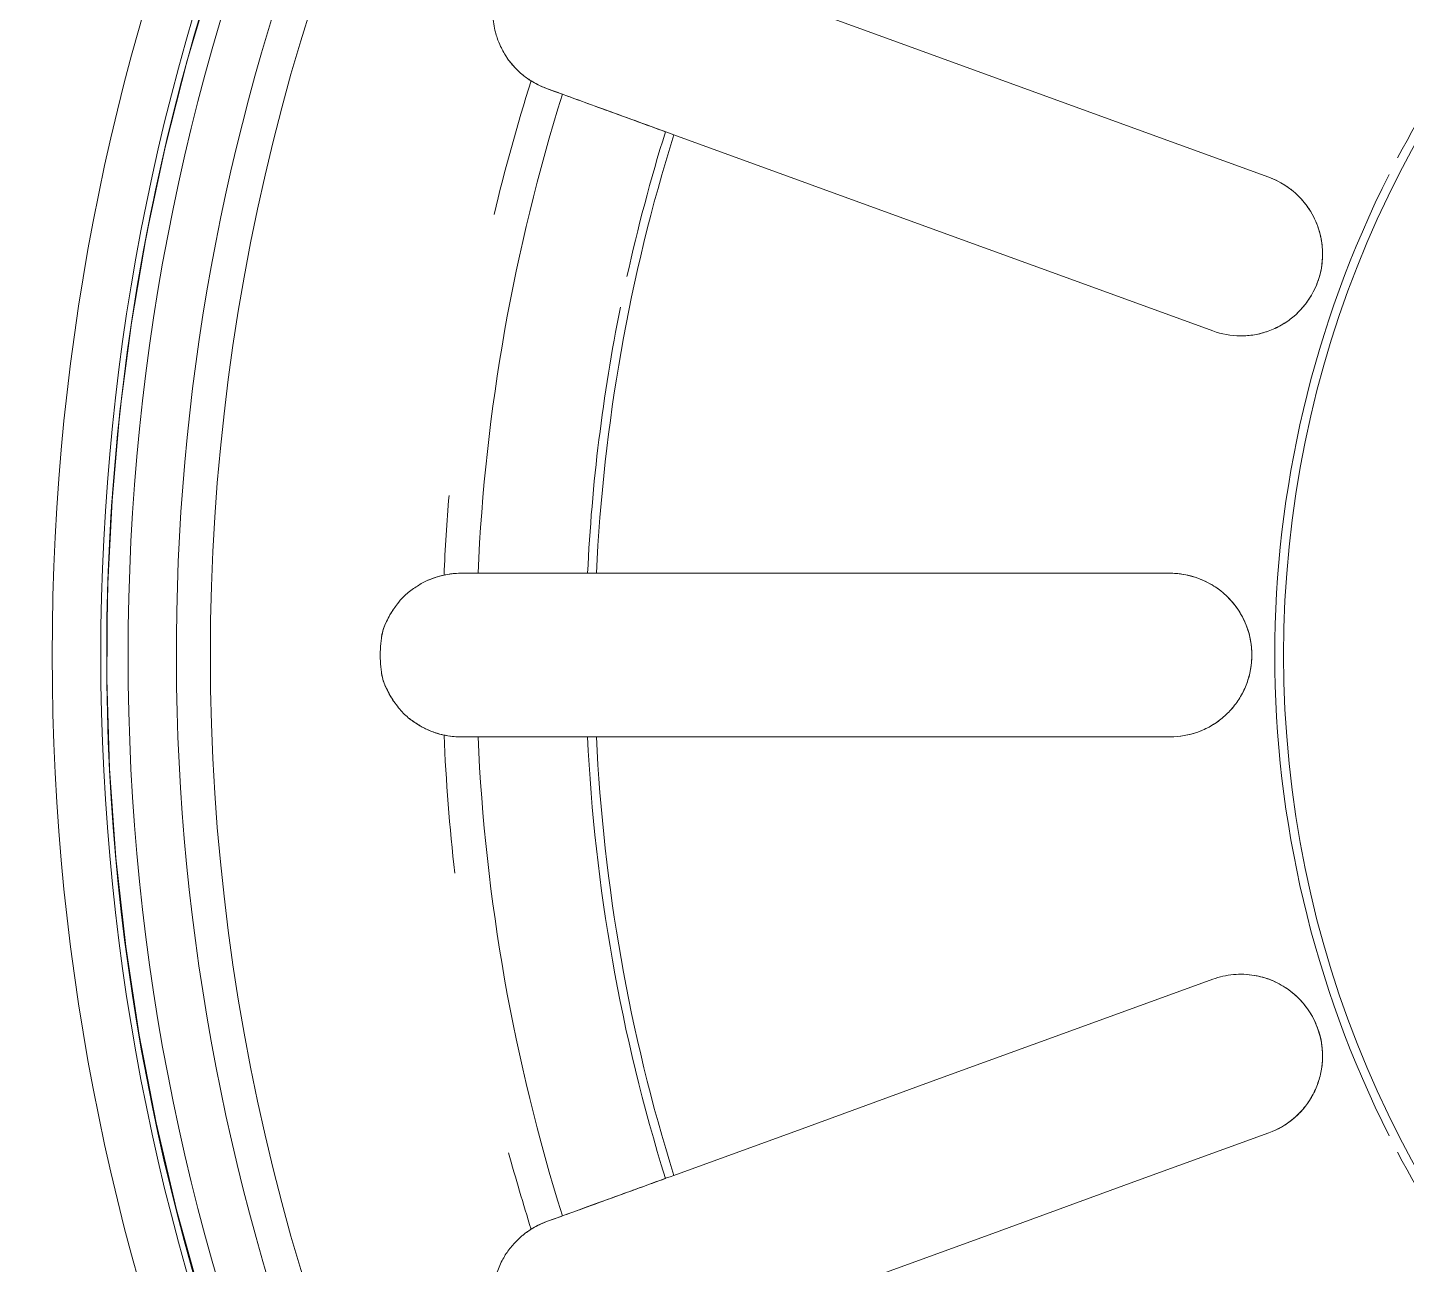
# Model space of a CAD drawing. Header units: millimetres. Extents: x -11245 to 24889, y -43080 to -3800.
# Drawn here: x -7579.07 to -7553.79, y -14978.9 to -14956.22 of the extents above; entities that cross this region are included whole.
import ezdxf

# ---------------------------------------------------------------- set-up
doc = ezdxf.new("R2010")
doc.units = ezdxf.units.MM
for name, color, linetype, lineweight in [('A-FLOR-PATT', 8, 'Continuous', 18), ('A-GENM', 13, 'Continuous', 9), ('G-IMPT', 8, 'Continuous', 9)]:
    doc.layers.add(name, color=color, linetype=linetype, lineweight=lineweight)

# ---------------------------------------------------------------- blocks, each defined once
blk = doc.blocks.new('CRT_MGN_COZ_Fogão a lenha completo - CRT_MGN_COZ_Fogão a lenha completo-5005769-PONTOS HIDRÁULICOS TÉRREO')
at = {"layer": 'G-IMPT'}
for p, q in [((2920.425, -36.5), (2920.425, -33.87)), ((2923.425, -33.87), (2923.425, -36.5))]:
    blk.add_line(p, q, dxfattribs=at)
at = {"layer": 'G-IMPT', "flags": 128}
for points in [[(2910.17, -18.721), (2911.75, -18.283), (2913.346, -17.908), (2914.956, -17.597), (2916.578, -17.35), (2918.207, -17.169), (2919.843, -17.053), (2921.482, -17.002), (2923.122, -17.017), (2924.76, -17.098), (2926.393, -17.244), (2928.02, -17.456), (2929.636, -17.732), (2931.24, -18.072), (2932.83, -18.477), (2934.401, -18.944)], [(2920.425, -23.5), (2920.425, -23.655), (2920.425, -23.809)], [(2923.425, -23.809), (2923.425, -23.655), (2923.425, -23.5)], [(2911.535, -25.068), (2911.588, -25.213), (2911.641, -25.358)], [(2932.209, -25.358), (2932.262, -25.213), (2932.315, -25.068)], [(2920.425, -36.5), (2920.425, -33.87), (2920.425, -31.24), (2920.425, -28.61), (2920.425, -25.981)], [(2923.425, -25.981), (2923.425, -28.61), (2923.425, -31.24), (2923.425, -33.87), (2923.425, -36.5)], [(2912.383, -27.399), (2913.283, -29.87), (2914.182, -32.341), (2915.082, -34.812), (2915.981, -37.284)], [(2927.869, -37.284), (2928.768, -34.812), (2929.668, -32.341), (2930.567, -29.87), (2931.467, -27.399)], [(2913.162, -38.31), (2912.263, -35.838), (2911.363, -33.367), (2910.464, -30.896), (2909.564, -28.425)], [(2934.286, -28.425), (2933.386, -30.896), (2932.487, -33.367), (2931.587, -35.838), (2930.688, -38.31)]]:
    blk.add_lwpolyline(points, dxfattribs=at)
at = {"layer": 'G-IMPT'}
for radius, start, end in [(58.454, 90, 270), (58.454, 270, 90), (57.5, 90, 270), (57.5, 360, 180), (57.5, 270, 90), (56.5, 360, 180), (42, 0, 180), (41.108, 0, 180), (41, 90, 180), (41, 90, 270), (41, 270, 90), (41, 0, 90), (40.608, 0, 180), (40.608, 0, 180), (39.72, 13.7788, 180), (39.099, 360, 180), (34.845, 92.4126, 96.5938), (34.845, 85.1811, 87.5874), (34.223, 92.5121, 107.4879), (34.223, 72.5121, 87.4879), (34.845, 72.4126, 76.5938), (34.845, 105.1811, 107.5874), (32.216, 92.6687, 107.3313), (32.054, 92.6822, 107.3178), (32.216, 78.5829, 87.3313), (32.054, 72.6822, 87.3178), (32.216, 72.6687, 77.5562), (19.579, 63.2443, 116.7557), (19.418, 0, 180), (19.579, 117.749, 134.9168), (19.579, 45.0832, 62.251)]:
    blk.add_arc((2921.925, -58), radius, start, end, dxfattribs=at)
for points, knots in [([(2923.425, -23.5), (2923.426, -23.369), (2923.399, -23.174), (2923.323, -22.946), (2923.263, -22.816), (2923.208, -22.721), (2923.145, -22.626), (2923.075, -22.53), (2922.986, -22.43), (2922.884, -22.345), (2922.764, -22.258), (2922.643, -22.178), (2922.494, -22.103), (2922.333, -22.051), (2922.141, -22.024), (2921.924, -22.014), (2921.706, -22.024), (2921.515, -22.052), (2921.354, -22.104), (2921.206, -22.179), (2921.074, -22.266), (2920.957, -22.352), (2920.857, -22.438), (2920.775, -22.531), (2920.705, -22.626), (2920.642, -22.721), (2920.587, -22.816), (2920.527, -22.946), (2920.451, -23.174), (2920.424, -23.369), (2920.425, -23.5)], [-1, -1, -1, -1, -0.888889, -0.833333, -0.805556, -0.777778, -0.75, -0.722222, -0.694444, -0.659722, -0.638889, -0.611111, -0.583333, -0.555556, -0.527778, -0.5, -0.472222, -0.444444, -0.416667, -0.388889, -0.361111, -0.333333, -0.305556, -0.277778, -0.25, -0.222222, -0.194444, -0.166667, -0.111111, 0, 0, 0, 0]), ([(2920.458, -23.186), (2920.469, -23.132), (2920.497, -23.025), (2920.552, -22.892), (2920.605, -22.786), (2920.65, -22.707), (2920.701, -22.629), (2920.741, -22.578), (2920.762, -22.552)], [-1, -1, -1, -1, -0.9444444, -0.8888889, -0.8611111, -0.8333333, -0.8055556, -0.7777778, -0.7777778, -0.7777778, -0.7777778]), ([(2920.425, -23.809), (2920.425, -23.986), (2920.425, -24.566), (2920.425, -25.423), (2920.425, -25.981)], [0, 0, 0, 0, 0.4, 1, 1, 1, 1]), ([(2923.425, -25.981), (2923.425, -25.609), (2923.425, -24.73), (2923.425, -24.074), (2923.425, -23.809)], [0, 0, 0, 0, 0.4, 1, 1, 1, 1]), ([(2908.716, -26.094), (2908.694, -26.034), (2908.657, -25.909), (2908.631, -25.742), (2908.624, -25.606), (2908.626, -25.503), (2908.635, -25.397), (2908.653, -25.287), (2908.679, -25.176), (2908.715, -25.066), (2908.765, -24.943), (2908.829, -24.822), (2908.909, -24.7), (2908.996, -24.589), (2909.111, -24.471), (2909.245, -24.361), (2909.412, -24.256), (2909.609, -24.166), (2909.818, -24.108), (2910.013, -24.081), (2910.187, -24.079), (2910.352, -24.095), (2910.503, -24.126), (2910.642, -24.17), (2910.766, -24.222), (2910.875, -24.279), (2910.973, -24.341), (2911.065, -24.409), (2911.149, -24.482), (2911.224, -24.557), (2911.291, -24.635), (2911.374, -24.744), (2911.461, -24.889), (2911.513, -25.008), (2911.535, -25.068)], [-1, -1, -1, -1, -0.944444, -0.888889, -0.861111, -0.833333, -0.805556, -0.777778, -0.75, -0.722222, -0.694444, -0.659722, -0.638889, -0.611111, -0.583333, -0.555556, -0.527778, -0.5, -0.472222, -0.444444, -0.416667, -0.388889, -0.361111, -0.333333, -0.305556, -0.277778, -0.25, -0.222222, -0.194444, -0.166667, -0.138889, -0.111111, -0.055556, 0, 0, 0, 0]), ([(2932.315, -25.068), (2932.337, -25.008), (2932.389, -24.889), (2932.476, -24.744), (2932.559, -24.635), (2932.626, -24.557), (2932.701, -24.482), (2932.785, -24.409), (2932.877, -24.341), (2932.975, -24.28), (2933.093, -24.218), (2933.219, -24.166), (2933.359, -24.124), (2933.497, -24.095), (2933.661, -24.079), (2933.834, -24.081), (2934.03, -24.107), (2934.238, -24.166), (2934.436, -24.254), (2934.603, -24.36), (2934.737, -24.47), (2934.853, -24.588), (2934.949, -24.709), (2935.027, -24.832), (2935.089, -24.952), (2935.135, -25.066), (2935.171, -25.176), (2935.197, -25.287), (2935.215, -25.397), (2935.224, -25.503), (2935.226, -25.606), (2935.219, -25.743), (2935.193, -25.909), (2935.156, -26.034), (2935.134, -26.094)], [-1, -1, -1, -1, -0.944444, -0.888889, -0.861111, -0.833333, -0.805556, -0.777778, -0.75, -0.722222, -0.694444, -0.659722, -0.638889, -0.611111, -0.583333, -0.555556, -0.527778, -0.5, -0.472222, -0.444444, -0.416667, -0.388889, -0.361111, -0.333333, -0.305556, -0.277778, -0.25, -0.222222, -0.194444, -0.166667, -0.138889, -0.111111, -0.055556, 0, 0, 0, 0]), ([(2932.454, -24.784), (2932.482, -24.737), (2932.546, -24.646), (2932.642, -24.54), (2932.728, -24.459), (2932.797, -24.399), (2932.872, -24.343), (2932.927, -24.309), (2932.956, -24.293)], [-1, -1, -1, -1, -0.9444444, -0.8888889, -0.8611111, -0.8333333, -0.8055556, -0.7777778, -0.7777778, -0.7777778, -0.7777778]), ([(2911.641, -25.358), (2911.731, -25.607), (2911.956, -26.223), (2912.256, -27.049), (2912.383, -27.399)], [-1, -1, -1, -1, -0.4, 0, 0, 0, 0]), ([(2931.467, -27.399), (2931.657, -26.875), (2931.95, -26.069), (2932.149, -25.524), (2932.209, -25.358)], [-1, -1, -1, -1, -0.4, 0, 0, 0, 0]), ([(2923.425, -36.5), (2923.425, -36.724), (2923.355, -37.032), (2923.157, -37.368), (2923.019, -37.53), (2922.898, -37.644), (2922.766, -37.745), (2922.629, -37.828), (2922.477, -37.897), (2922.316, -37.951), (2922.158, -37.985), (2921.993, -38.001), (2921.823, -37.999), (2921.628, -37.976), (2921.403, -37.913), (2921.162, -37.801), (2920.949, -37.647), (2920.701, -37.399), (2920.485, -37.013), (2920.425, -36.679), (2920.425, -36.5)], [-1, -1, -1, -1, -0.861111, -0.791667, -0.756944, -0.722222, -0.6875, -0.652778, -0.618056, -0.583333, -0.548611, -0.513889, -0.479167, -0.444444, -0.388889, -0.333333, -0.277778, -0.222222, -0.111111, 0, 0, 0, 0]), ([(2923.425, -36.5), (2923.425, -36.629), (2923.4, -36.823), (2923.317, -37.069), (2923.232, -37.244), (2923.125, -37.407), (2922.954, -37.605), (2922.658, -37.836), (2922.195, -38.008), (2921.655, -38.008), (2921.234, -37.852), (2920.948, -37.648), (2920.764, -37.461), (2920.615, -37.246), (2920.47, -36.931), (2920.425, -36.672), (2920.425, -36.5)], [-1, -1, -1, -1, -0.916667, -0.875, -0.833333, -0.791667, -0.75, -0.666667, -0.555556, -0.444444, -0.333333, -0.277778, -0.222222, -0.166667, -0.111111, 0, 0, 0, 0]), ([(2915.981, -37.284), (2916.025, -37.405), (2916.068, -37.595), (2916.075, -37.855), (2916.054, -38.049), (2916.009, -38.239), (2915.916, -38.484), (2915.717, -38.802), (2915.341, -39.121), (2914.834, -39.306), (2914.385, -39.303), (2914.046, -39.21), (2913.809, -39.097), (2913.596, -38.946), (2913.351, -38.699), (2913.221, -38.471), (2913.162, -38.31)], [-1, -1, -1, -1, -0.916667, -0.875, -0.833333, -0.791667, -0.75, -0.666667, -0.555556, -0.444444, -0.333333, -0.277778, -0.222222, -0.166667, -0.111111, 0, 0, 0, 0]), ([(2930.688, -38.31), (2930.644, -38.431), (2930.554, -38.604), (2930.392, -38.808), (2930.252, -38.943), (2930.096, -39.06), (2929.867, -39.187), (2929.51, -39.303), (2929.017, -39.306), (2928.509, -39.121), (2928.167, -38.831), (2927.968, -38.541), (2927.858, -38.303), (2927.792, -38.05), (2927.764, -37.704), (2927.81, -37.445), (2927.869, -37.284)], [-1, -1, -1, -1, -0.916667, -0.875, -0.833333, -0.791667, -0.75, -0.666667, -0.555556, -0.444444, -0.333333, -0.277778, -0.222222, -0.166667, -0.111111, 0, 0, 0, 0]), ([(2916.066, -37.919), (2916.057, -38.027), (2916.026, -38.191), (2915.952, -38.391), (2915.877, -38.539), (2915.788, -38.679), (2915.687, -38.804), (2915.568, -38.921), (2915.436, -39.026), (2915.298, -39.112), (2915.148, -39.184), (2914.988, -39.24), (2914.797, -39.285), (2914.564, -39.303), (2914.3, -39.28), (2914.047, -39.208), (2913.729, -39.06), (2913.394, -38.772), (2913.223, -38.478), (2913.162, -38.31)], [-0.8611111, -0.8611111, -0.8611111, -0.8611111, -0.7916667, -0.7569444, -0.7222222, -0.6875, -0.6527778, -0.6180556, -0.5833333, -0.5486111, -0.5138889, -0.4791667, -0.4444444, -0.3888889, -0.3333333, -0.2777778, -0.2222222, -0.1111111, 0, 0, 0, 0]), ([(2930.688, -38.31), (2930.611, -38.52), (2930.44, -38.786), (2930.139, -39.034), (2929.954, -39.139), (2929.802, -39.205), (2929.643, -39.255), (2929.485, -39.285), (2929.319, -39.298), (2929.15, -39.294), (2928.989, -39.272), (2928.829, -39.23), (2928.67, -39.17), (2928.494, -39.082), (2928.305, -38.946), (2928.117, -38.759), (2927.969, -38.541), (2927.821, -38.223), (2927.778, -37.961), (2927.778, -37.79)], [-1, -1, -1, -1, -0.8611111, -0.7916667, -0.7569444, -0.7222222, -0.6875, -0.6527778, -0.6180556, -0.5833333, -0.5486111, -0.5138889, -0.4791667, -0.4444444, -0.3888889, -0.3333333, -0.2777778, -0.2222222, -0.1111111, -0.1111111, -0.1111111, -0.1111111])]:
    blk.add_open_spline(points, degree=3, knots=knots, dxfattribs=at)
for points in [[(2921.08, -22.26), (2921.115, -22.238), (2921.188, -22.195), (2921.31, -22.13), (2921.443, -22.074), (2921.538, -22.048), (2921.588, -22.038)], [(2922.264, -22.039), (2922.314, -22.049), (2922.408, -22.074), (2922.542, -22.13), (2922.663, -22.195), (2922.736, -22.239), (2922.77, -22.261)], [(2923.284, -22.866), (2923.309, -22.919), (2923.353, -23.025), (2923.381, -23.132), (2923.392, -23.186)], [(2920.425, -23.5), (2920.425, -23.442), (2920.432, -23.331), (2920.448, -23.232), (2920.458, -23.186)], [(2923.392, -23.186), (2923.402, -23.232), (2923.418, -23.331), (2923.425, -23.442), (2923.425, -23.5)], [(2920.425, -25.819), (2920.425, -25.353), (2920.425, -24.474), (2920.425, -23.782), (2920.425, -23.5)], [(2923.425, -23.5), (2923.425, -23.782), (2923.425, -24.474), (2923.425, -25.353), (2923.425, -25.819)], [(2911.186, -24.52), (2911.227, -24.561), (2911.305, -24.646), (2911.368, -24.737), (2911.396, -24.784)], [(2911.535, -25.068), (2911.515, -25.013), (2911.47, -24.911), (2911.421, -24.824), (2911.396, -24.784)], [(2932.454, -24.784), (2932.429, -24.824), (2932.38, -24.911), (2932.335, -25.013), (2932.315, -25.068)], [(2912.328, -27.247), (2912.169, -26.809), (2911.868, -25.983), (2911.631, -25.333), (2911.535, -25.068)], [(2932.315, -25.068), (2932.219, -25.333), (2931.982, -25.983), (2931.681, -26.809), (2931.522, -27.247)]]:
    blk.add_open_spline(points, degree=3, dxfattribs=at)
blk = doc.blocks.new('CRT_MGN_COZ_Fogão a lenha completo - CRT_MGN_COZ_Fogão a lenha completo-V23-PONTOS HIDRÁULICOS TÉRREO')
at = {"layer": 'G-IMPT'}
for p, q in [((2920.425, -36.5), (2920.425, -33.87)), ((2923.425, -33.87), (2923.425, -36.5))]:
    blk.add_line(p, q, dxfattribs=at)
at = {"layer": 'G-IMPT', "flags": 128}
for points in [[(2910.17, -18.721), (2911.75, -18.283), (2913.346, -17.908), (2914.956, -17.597), (2916.578, -17.35), (2918.207, -17.169), (2919.843, -17.053), (2921.482, -17.002), (2923.122, -17.017), (2924.76, -17.098), (2926.393, -17.244), (2928.02, -17.456), (2929.636, -17.732), (2931.24, -18.072), (2932.83, -18.477), (2934.401, -18.944)], [(2920.425, -23.5), (2920.425, -23.655), (2920.425, -23.809)], [(2923.425, -23.809), (2923.425, -23.655), (2923.425, -23.5)], [(2911.535, -25.068), (2911.588, -25.213), (2911.641, -25.358)], [(2932.209, -25.358), (2932.262, -25.213), (2932.315, -25.068)], [(2920.425, -36.5), (2920.425, -33.87), (2920.425, -31.24), (2920.425, -28.61), (2920.425, -25.981)], [(2923.425, -25.981), (2923.425, -28.61), (2923.425, -31.24), (2923.425, -33.87), (2923.425, -36.5)], [(2912.383, -27.399), (2913.283, -29.87), (2914.182, -32.341), (2915.082, -34.812), (2915.981, -37.284)], [(2927.869, -37.284), (2928.768, -34.812), (2929.668, -32.341), (2930.567, -29.87), (2931.467, -27.399)], [(2913.162, -38.31), (2912.263, -35.838), (2911.363, -33.367), (2910.464, -30.896), (2909.564, -28.425)], [(2934.286, -28.425), (2933.386, -30.896), (2932.487, -33.367), (2931.587, -35.838), (2930.688, -38.31)]]:
    blk.add_lwpolyline(points, dxfattribs=at)
at = {"layer": 'G-IMPT'}
for radius, start, end in [(58.454, 90, 270), (58.454, 270, 90), (57.5, 90, 270), (57.5, 360, 180), (57.5, 270, 90), (56.5, 360, 180), (42, 0, 180), (41.108, 0, 180), (41, 90, 180), (41, 90, 270), (41, 270, 90), (41, 0, 90), (40.608, 0, 180), (40.608, 0, 180), (39.72, 13.7788, 180), (39.099, 360, 180), (34.845, 92.4126, 96.5938), (34.845, 85.1811, 87.5874), (34.223, 92.5121, 107.4879), (34.223, 72.5121, 87.4879), (34.845, 72.4126, 76.5938), (34.845, 105.1811, 107.5874), (32.216, 92.6687, 107.3313), (32.054, 92.6822, 107.3178), (32.216, 78.5829, 87.3313), (32.054, 72.6822, 87.3178), (32.216, 72.6687, 77.5562), (19.579, 63.2443, 116.7557), (19.418, 0, 180), (19.579, 117.749, 134.9168), (19.579, 45.0832, 62.251)]:
    blk.add_arc((2921.925, -58), radius, start, end, dxfattribs=at)
for points, knots in [([(2923.425, -23.5), (2923.426, -23.369), (2923.399, -23.174), (2923.323, -22.946), (2923.263, -22.816), (2923.208, -22.721), (2923.145, -22.626), (2923.075, -22.53), (2922.986, -22.43), (2922.884, -22.345), (2922.764, -22.258), (2922.643, -22.178), (2922.494, -22.103), (2922.333, -22.051), (2922.141, -22.024), (2921.924, -22.014), (2921.706, -22.024), (2921.515, -22.052), (2921.354, -22.104), (2921.206, -22.179), (2921.074, -22.266), (2920.957, -22.352), (2920.857, -22.438), (2920.775, -22.531), (2920.705, -22.626), (2920.642, -22.721), (2920.587, -22.816), (2920.527, -22.946), (2920.451, -23.174), (2920.424, -23.369), (2920.425, -23.5)], [-1, -1, -1, -1, -0.888889, -0.833333, -0.805556, -0.777778, -0.75, -0.722222, -0.694444, -0.659722, -0.638889, -0.611111, -0.583333, -0.555556, -0.527778, -0.5, -0.472222, -0.444444, -0.416667, -0.388889, -0.361111, -0.333333, -0.305556, -0.277778, -0.25, -0.222222, -0.194444, -0.166667, -0.111111, 0, 0, 0, 0]), ([(2920.458, -23.186), (2920.469, -23.132), (2920.497, -23.025), (2920.552, -22.892), (2920.605, -22.786), (2920.65, -22.707), (2920.701, -22.629), (2920.741, -22.578), (2920.762, -22.552)], [-1, -1, -1, -1, -0.9444444, -0.8888889, -0.8611111, -0.8333333, -0.8055556, -0.7777778, -0.7777778, -0.7777778, -0.7777778]), ([(2920.425, -23.809), (2920.425, -23.986), (2920.425, -24.566), (2920.425, -25.423), (2920.425, -25.981)], [0, 0, 0, 0, 0.4, 1, 1, 1, 1]), ([(2923.425, -25.981), (2923.425, -25.609), (2923.425, -24.73), (2923.425, -24.074), (2923.425, -23.809)], [0, 0, 0, 0, 0.4, 1, 1, 1, 1]), ([(2908.716, -26.094), (2908.694, -26.034), (2908.657, -25.909), (2908.631, -25.742), (2908.624, -25.606), (2908.626, -25.503), (2908.635, -25.397), (2908.653, -25.287), (2908.679, -25.176), (2908.715, -25.066), (2908.765, -24.943), (2908.829, -24.822), (2908.909, -24.7), (2908.996, -24.589), (2909.111, -24.471), (2909.245, -24.361), (2909.412, -24.256), (2909.609, -24.166), (2909.818, -24.108), (2910.013, -24.081), (2910.187, -24.079), (2910.352, -24.095), (2910.503, -24.126), (2910.642, -24.17), (2910.766, -24.222), (2910.875, -24.279), (2910.973, -24.341), (2911.065, -24.409), (2911.149, -24.482), (2911.224, -24.557), (2911.291, -24.635), (2911.374, -24.744), (2911.461, -24.889), (2911.513, -25.008), (2911.535, -25.068)], [-1, -1, -1, -1, -0.944444, -0.888889, -0.861111, -0.833333, -0.805556, -0.777778, -0.75, -0.722222, -0.694444, -0.659722, -0.638889, -0.611111, -0.583333, -0.555556, -0.527778, -0.5, -0.472222, -0.444444, -0.416667, -0.388889, -0.361111, -0.333333, -0.305556, -0.277778, -0.25, -0.222222, -0.194444, -0.166667, -0.138889, -0.111111, -0.055556, 0, 0, 0, 0]), ([(2932.315, -25.068), (2932.337, -25.008), (2932.389, -24.889), (2932.476, -24.744), (2932.559, -24.635), (2932.626, -24.557), (2932.701, -24.482), (2932.785, -24.409), (2932.877, -24.341), (2932.975, -24.28), (2933.093, -24.218), (2933.219, -24.166), (2933.359, -24.124), (2933.497, -24.095), (2933.661, -24.079), (2933.834, -24.081), (2934.03, -24.107), (2934.238, -24.166), (2934.436, -24.254), (2934.603, -24.36), (2934.737, -24.47), (2934.853, -24.588), (2934.949, -24.709), (2935.027, -24.832), (2935.089, -24.952), (2935.135, -25.066), (2935.171, -25.176), (2935.197, -25.287), (2935.215, -25.397), (2935.224, -25.503), (2935.226, -25.606), (2935.219, -25.743), (2935.193, -25.909), (2935.156, -26.034), (2935.134, -26.094)], [-1, -1, -1, -1, -0.944444, -0.888889, -0.861111, -0.833333, -0.805556, -0.777778, -0.75, -0.722222, -0.694444, -0.659722, -0.638889, -0.611111, -0.583333, -0.555556, -0.527778, -0.5, -0.472222, -0.444444, -0.416667, -0.388889, -0.361111, -0.333333, -0.305556, -0.277778, -0.25, -0.222222, -0.194444, -0.166667, -0.138889, -0.111111, -0.055556, 0, 0, 0, 0]), ([(2932.454, -24.784), (2932.482, -24.737), (2932.546, -24.646), (2932.642, -24.54), (2932.728, -24.459), (2932.797, -24.399), (2932.872, -24.343), (2932.927, -24.309), (2932.956, -24.293)], [-1, -1, -1, -1, -0.9444444, -0.8888889, -0.8611111, -0.8333333, -0.8055556, -0.7777778, -0.7777778, -0.7777778, -0.7777778]), ([(2911.641, -25.358), (2911.731, -25.607), (2911.956, -26.223), (2912.256, -27.049), (2912.383, -27.399)], [-1, -1, -1, -1, -0.4, 0, 0, 0, 0]), ([(2931.467, -27.399), (2931.657, -26.875), (2931.95, -26.069), (2932.149, -25.524), (2932.209, -25.358)], [-1, -1, -1, -1, -0.4, 0, 0, 0, 0]), ([(2923.425, -36.5), (2923.425, -36.724), (2923.355, -37.032), (2923.157, -37.368), (2923.019, -37.53), (2922.898, -37.644), (2922.766, -37.745), (2922.629, -37.828), (2922.477, -37.897), (2922.316, -37.951), (2922.158, -37.985), (2921.993, -38.001), (2921.823, -37.999), (2921.628, -37.976), (2921.403, -37.913), (2921.162, -37.801), (2920.949, -37.647), (2920.701, -37.399), (2920.485, -37.013), (2920.425, -36.679), (2920.425, -36.5)], [-1, -1, -1, -1, -0.861111, -0.791667, -0.756944, -0.722222, -0.6875, -0.652778, -0.618056, -0.583333, -0.548611, -0.513889, -0.479167, -0.444444, -0.388889, -0.333333, -0.277778, -0.222222, -0.111111, 0, 0, 0, 0]), ([(2923.425, -36.5), (2923.425, -36.629), (2923.4, -36.823), (2923.317, -37.069), (2923.232, -37.244), (2923.125, -37.407), (2922.954, -37.605), (2922.658, -37.836), (2922.195, -38.008), (2921.655, -38.008), (2921.234, -37.852), (2920.948, -37.648), (2920.764, -37.461), (2920.615, -37.246), (2920.47, -36.931), (2920.425, -36.672), (2920.425, -36.5)], [-1, -1, -1, -1, -0.916667, -0.875, -0.833333, -0.791667, -0.75, -0.666667, -0.555556, -0.444444, -0.333333, -0.277778, -0.222222, -0.166667, -0.111111, 0, 0, 0, 0]), ([(2915.981, -37.284), (2916.025, -37.405), (2916.068, -37.595), (2916.075, -37.855), (2916.054, -38.049), (2916.009, -38.239), (2915.916, -38.484), (2915.717, -38.802), (2915.341, -39.121), (2914.834, -39.306), (2914.385, -39.303), (2914.046, -39.21), (2913.809, -39.097), (2913.596, -38.946), (2913.351, -38.699), (2913.221, -38.471), (2913.162, -38.31)], [-1, -1, -1, -1, -0.916667, -0.875, -0.833333, -0.791667, -0.75, -0.666667, -0.555556, -0.444444, -0.333333, -0.277778, -0.222222, -0.166667, -0.111111, 0, 0, 0, 0]), ([(2930.688, -38.31), (2930.644, -38.431), (2930.554, -38.604), (2930.392, -38.808), (2930.252, -38.943), (2930.096, -39.06), (2929.867, -39.187), (2929.51, -39.303), (2929.017, -39.306), (2928.509, -39.121), (2928.167, -38.831), (2927.968, -38.541), (2927.858, -38.303), (2927.792, -38.05), (2927.764, -37.704), (2927.81, -37.445), (2927.869, -37.284)], [-1, -1, -1, -1, -0.916667, -0.875, -0.833333, -0.791667, -0.75, -0.666667, -0.555556, -0.444444, -0.333333, -0.277778, -0.222222, -0.166667, -0.111111, 0, 0, 0, 0]), ([(2916.066, -37.919), (2916.057, -38.027), (2916.026, -38.191), (2915.952, -38.391), (2915.877, -38.539), (2915.788, -38.679), (2915.687, -38.804), (2915.568, -38.921), (2915.436, -39.026), (2915.298, -39.112), (2915.148, -39.184), (2914.988, -39.24), (2914.797, -39.285), (2914.564, -39.303), (2914.3, -39.28), (2914.047, -39.208), (2913.729, -39.06), (2913.394, -38.772), (2913.223, -38.478), (2913.162, -38.31)], [-0.8611111, -0.8611111, -0.8611111, -0.8611111, -0.7916667, -0.7569444, -0.7222222, -0.6875, -0.6527778, -0.6180556, -0.5833333, -0.5486111, -0.5138889, -0.4791667, -0.4444444, -0.3888889, -0.3333333, -0.2777778, -0.2222222, -0.1111111, 0, 0, 0, 0]), ([(2930.688, -38.31), (2930.611, -38.52), (2930.44, -38.786), (2930.139, -39.034), (2929.954, -39.139), (2929.802, -39.205), (2929.643, -39.255), (2929.485, -39.285), (2929.319, -39.298), (2929.15, -39.294), (2928.989, -39.272), (2928.829, -39.23), (2928.67, -39.17), (2928.494, -39.082), (2928.305, -38.946), (2928.117, -38.759), (2927.969, -38.541), (2927.821, -38.223), (2927.778, -37.961), (2927.778, -37.79)], [-1, -1, -1, -1, -0.8611111, -0.7916667, -0.7569444, -0.7222222, -0.6875, -0.6527778, -0.6180556, -0.5833333, -0.5486111, -0.5138889, -0.4791667, -0.4444444, -0.3888889, -0.3333333, -0.2777778, -0.2222222, -0.1111111, -0.1111111, -0.1111111, -0.1111111])]:
    blk.add_open_spline(points, degree=3, knots=knots, dxfattribs=at)
for points in [[(2921.08, -22.26), (2921.115, -22.238), (2921.188, -22.195), (2921.31, -22.13), (2921.443, -22.074), (2921.538, -22.048), (2921.588, -22.038)], [(2922.264, -22.039), (2922.314, -22.049), (2922.408, -22.074), (2922.542, -22.13), (2922.663, -22.195), (2922.736, -22.239), (2922.77, -22.261)], [(2923.284, -22.866), (2923.309, -22.919), (2923.353, -23.025), (2923.381, -23.132), (2923.392, -23.186)], [(2920.425, -23.5), (2920.425, -23.442), (2920.432, -23.331), (2920.448, -23.232), (2920.458, -23.186)], [(2923.392, -23.186), (2923.402, -23.232), (2923.418, -23.331), (2923.425, -23.442), (2923.425, -23.5)], [(2920.425, -25.819), (2920.425, -25.353), (2920.425, -24.474), (2920.425, -23.782), (2920.425, -23.5)], [(2923.425, -23.5), (2923.425, -23.782), (2923.425, -24.474), (2923.425, -25.353), (2923.425, -25.819)], [(2911.186, -24.52), (2911.227, -24.561), (2911.305, -24.646), (2911.368, -24.737), (2911.396, -24.784)], [(2911.535, -25.068), (2911.515, -25.013), (2911.47, -24.911), (2911.421, -24.824), (2911.396, -24.784)], [(2932.454, -24.784), (2932.429, -24.824), (2932.38, -24.911), (2932.335, -25.013), (2932.315, -25.068)], [(2912.328, -27.247), (2912.169, -26.809), (2911.868, -25.983), (2911.631, -25.333), (2911.535, -25.068)], [(2932.315, -25.068), (2932.219, -25.333), (2931.982, -25.983), (2931.681, -26.809), (2931.522, -27.247)]]:
    blk.add_open_spline(points, degree=3, dxfattribs=at)

msp = doc.modelspace()

# ---------------------------------------------------------------- hatches: boundary and pattern name
at = {"layer": 'A-FLOR-PATT', "lineweight": 9}
h = msp.add_hatch(dxfattribs=at)
h.set_pattern_fill('FP_1', color=9, style=0, pattern_type=2)
h.set_pattern_definition([(0, (0, 0), (812.8, 203.2), [33.528, -576.072, 33.528, -576.072, -3251.2]), (0, (0, 0), (812.8, 203.2), [-1219.2, 33.528, -1185.672, 33.528, -576.072, -1422.4]), (0, (0, 0), (812.8, 203.2), [-3048, 33.528, -372.872, 33.528, -982.472]), (120, (304.8, 101.6), (-582.3764, 602.3054), [33.528, -576.072, 33.528, -576.072, -3251.2]), (120, (304.8, 101.6), (-582.3764, 602.3054), [-1219.2, 33.528, -1185.672, 33.528, -576.072, -1422.4]), (120, (304.8, 101.6), (-582.3764, 602.3054), [-3048, 33.528, -372.872, 33.528, -982.472]), (240, (406.4, 508), (-230.4236, -805.5054), [33.528, -576.072, 33.528, -576.072, -3251.2]), (240, (406.4, 508), (-230.4236, -805.5054), [-1219.2, 33.528, -1185.672, 33.528, -576.072, -1422.4]), (240, (406.4, 508), (-230.4236, -805.5054), [-3048, 33.528, -372.872, 33.528, -982.472])])
h.paths.add_polyline_path([(-11044.62, -19319.651), (-7944.62, -19319.651), (-7944.62, -17819.651), (-7954.62, -17819.651), (-7954.62, -17359.651), (-7944.62, -17359.651), (-7944.62, -17039.651), (-7954.62, -17039.651), (-7954.62, -16739.651), (-7944.62, -16739.651), (-7944.62, -16439.651), (-7964.62, -16439.651), (-7964.62, -16039.651), (-7944.62, -16039.651), (-7944.62, -16034.651), (-7964.62, -16034.651), (-7964.62, -15634.651), (-7944.62, -15634.651), (-7944.62, -15589.651), (-7964.62, -15589.651), (-7964.62, -15189.651), (-7944.62, -15189.651), (-7944.62, -15184.651), (-7964.62, -15184.651), (-7964.62, -14784.651), (-7944.62, -14784.651), (-7944.62, -14739.651), (-7964.62, -14739.651), (-7964.62, -14339.651), (-7944.62, -14339.651), (-7944.62, -14334.651), (-7964.62, -14334.651), (-7964.62, -13934.651), (-7944.62, -13934.651), (-7944.62, -13889.651), (-7244.62, -13889.651), (-7244.62, -13088.651), (-7254.62, -13088.651), (-7254.62, -12988.651), (-7244.62, -12988.651), (-7244.62, -8790.651), (-7254.62, -8789.651), (-7254.62, -8690.651), (-7244.62, -8690.651), (-7244.62, -8139.651), (-7254.62, -8139.651), (-7253.95, -5539.651), (-7244.62, -5539.651), (-7244.62, -5299.651), (-6663.62, -5299.651), (-6663.62, -5289.651), (-6563.62, -5289.651), (-6563.62, -5299.651), (-3065.62, -5299.291), (-3064.62, -5289.651), (-2965.62, -5289.651), (-2965.62, -5299.651), (-2524.62, -5299.651), (-2524.62, -3999.651), (-2584.62, -3999.651), (-2584.62, -3939.651), (-7042.12, -3939.651), (-7042.12, -3859.651), (-2584.62, -3859.651), (-2584.62, -3799.651), (-7044.62, -3799.651), (-7044.62, -3999.651), (-7244.62, -3999.651), (-7244.62, -3799.651), (-11044.62, -3799.651), (-11044.62, -3999.651), (-11244.62, -3999.651), (-11244.62, -7934.651), (-11044.62, -7934.651), (-11044.62, -8134.651), (-11244.62, -8134.651), (-11244.62, -11579.651), (-11044.62, -11579.651), (-11044.62, -11779.651), (-11244.62, -11779.651), (-11244.62, -15224.651), (-11044.62, -15224.651), (-11044.62, -15424.651), (-11244.62, -15424.651), (-11244.62, -19119.651), (-11044.62, -19119.651)])
h.paths.add_polyline_path([(-7684.62, -15607.726), (-7684.62, -15606.479), (-7703.529, -15604.45), (-7719.007, -15598.897), (-7726.942, -15594.588), (-7737.225, -15586.958), (-7746.213, -15577.717), (-7753.684, -15567.003), (-7759.829, -15553.82), (-7762.777, -15543.556), (-7763.999, -15533.081), (-7765.37, -15526.726), (-7765.62, -15526.726), (-7764.374, -15540.65), (-7760.705, -15554.334), (-7755.901, -15565.09), (-7749.439, -15575.239), (-7740.915, -15584.908), (-7731.643, -15592.649), (-7717.621, -15600.636), (-7705.909, -15604.817), (-7697.291, -15606.729), (-7690.975, -15607.476)])
h.paths.add_polyline_path([(-7504.62, -15607.726), (-7488.971, -15606.136), (-7476.472, -15602.611), (-7466.256, -15598.006), (-7455.502, -15591.067), (-7445.186, -15581.666), (-7437.035, -15571.262), (-7430.71, -15559.727), (-7426.592, -15548.236), (-7424.617, -15539.397), (-7424.12, -15526.726), (-7424.867, -15526.726), (-7426.955, -15545.635), (-7428.495, -15550.748), (-7429.786, -15554.836), (-7435.328, -15566.596), (-7440.456, -15574.336), (-7458.808, -15592.256), (-7470.829, -15599.172), (-7480.535, -15602.847), (-7484.537, -15603.761), (-7485.984, -15604.523), (-7496.527, -15606.002), (-7504.62, -15607.476)])
h.paths.add_polyline_path([(-7489.434, -15558.26), (-7482.266, -15553.614), (-7486.758, -15556.361)])
h.paths.add_polyline_path([(-7536.62, -15466.18), (-7525.879, -15465.184), (-7515.504, -15462.232), (-7505.848, -15457.424), (-7494.866, -15448.55), (-7488.583, -15440.923), (-7483.027, -15430.91), (-7480.398, -15423.722), (-7478.415, -15413.119), (-7478.7, -15400.294), (-7481.082, -15389.687), (-7486.043, -15378.53), (-7491.532, -15370.622), (-7498.556, -15363.435), (-7506.877, -15357.454), (-7516.76, -15352.798), (-7510.565, -15355.634), (-7501.394, -15361.616), (-7493.422, -15369.401), (-7486.922, -15378.965), (-7482.82, -15388.643), (-7480.852, -15396.993), (-7480.177, -15406.948), (-7481.637, -15418.467), (-7485.13, -15428.842), (-7490.657, -15438.498), (-7497.262, -15446.186), (-7502.868, -15451.017), (-7513.977, -15457.424), (-7523.641, -15460.653), (-7534.4, -15462.123), (-7541.833, -15461.985), (-7554.255, -15459.34), (-7564.465, -15454.82), (-7571.846, -15449.836), (-7580.488, -15441.244), (-7586.319, -15432.487), (-7590.114, -15423.722), (-7592.658, -15412.521), (-7592.963, -15402.332), (-7591.308, -15391.729), (-7588.946, -15384.503), (-7583.267, -15373.953), (-7576, -15365.288), (-7570.669, -15360.638), (-7561.804, -15355.149), (-7550.031, -15350.9), (-7558.273, -15353.456), (-7567.392, -15358.027), (-7578.374, -15366.902), (-7585.268, -15375.42), (-7590.385, -15384.931), (-7592.879, -15391.884), (-7594.825, -15402.332), (-7594.532, -15415.215), (-7592.843, -15423.722), (-7587.197, -15436.921), (-7581.708, -15444.83), (-7576, -15450.924), (-7567.392, -15457.424), (-7555.477, -15462.99), (-7547.361, -15465.184), (-7542.014, -15465.93)])
h.paths.add_polyline_path([(-7536.62, -15447.726), (-7525.565, -15446.186), (-7516.663, -15442.63), (-7510.077, -15438.202), (-7505.408, -15433.829), (-7499.409, -15425.082), (-7496.527, -15418.151), (-7494.85, -15410.116), (-7494.98, -15400.513), (-7497.766, -15389.906), (-7500.247, -15384.726), (-7506.083, -15376.947), (-7513.611, -15370.657), (-7522.498, -15366.22), (-7527.888, -15364.644), (-7536.62, -15363.726), (-7547.589, -15365.246), (-7556.544, -15368.821), (-7562.284, -15372.499), (-7569.726, -15379.976), (-7574.865, -15388.51), (-7577.62, -15396.901), (-7578.558, -15405.726), (-7577.474, -15415.215), (-7575.637, -15421.272), (-7569.726, -15431.475), (-7563.307, -15438.083), (-7557.736, -15441.999), (-7547.659, -15446.186), (-7538.84, -15447.605)])
h.paths.add_polyline_path([(-7534.4, -15446.666), (-7545.649, -15445.52), (-7555.757, -15441.714), (-7563.683, -15436.218), (-7569.288, -15430.103), (-7573.831, -15422.941), (-7577.089, -15410.607), (-7577.089, -15400.844), (-7575.102, -15392.284), (-7571.383, -15384.104), (-7562.037, -15373.622), (-7553.644, -15368.617), (-7547.589, -15366.22), (-7534.4, -15364.786), (-7521.444, -15367.638), (-7509.648, -15375.157), (-7503.439, -15381.711), (-7499.613, -15388.643), (-7496.676, -15397.589), (-7495.62, -15405.726), (-7498.251, -15419.503), (-7501.687, -15426.726), (-7507.098, -15433.829), (-7514.104, -15439.704), (-7522.033, -15443.79), (-7528.455, -15445.691), (-7531.473, -15446.186)])
h.paths.add_polyline_path([(-7424.6, -15286.726), (-7423.62, -15286.726), (-7425.21, -15271.076), (-7428.536, -15259.117), (-7434.258, -15246.722), (-7439.899, -15238.089), (-7450.439, -15226.59), (-7460.466, -15218.885), (-7471.578, -15212.834), (-7482.263, -15208.936), (-7492.105, -15206.705), (-7504.62, -15206.226), (-7504.62, -15206.972), (-7485.711, -15209.002), (-7470.234, -15214.554), (-7459.254, -15220.897), (-7451.486, -15226.983), (-7443.014, -15235.751), (-7434.622, -15248.117), (-7429.275, -15259.999), (-7426.067, -15271.89), (-7425.242, -15280.371), (-7424.62, -15286.726)])
h.paths.add_polyline_path([(-7764.374, -15286.726), (-7762.344, -15267.817), (-7756.792, -15252.339), (-7751.055, -15242.267), (-7744.852, -15234.12), (-7734.32, -15224.115), (-7724.897, -15217.662), (-7711.416, -15211.407), (-7703.256, -15208.928), (-7690.975, -15207.347), (-7684.62, -15205.975), (-7684.62, -15205.726), (-7698.789, -15207.021), (-7713.354, -15211.057), (-7724.172, -15216.111), (-7733.257, -15222.004), (-7744.051, -15231.781), (-7752.256, -15242.267), (-7758.53, -15253.724), (-7762.41, -15264.369), (-7764.623, -15274.055), (-7765.054, -15286.726), (-7764.62, -15286.726)])
h.paths.add_polyline_path([(-7479.871, -15261.977), (-7487.717, -15256.141), (-7482.347, -15260.22)])
h.paths.add_polyline_path([(-7684.62, -15166.726), (-7684.622, -15166.479), (-7690.302, -15166.503)])
h.paths.add_polyline_path([(-7452.664, -15147.558), (-7443.027, -15137.717), (-7448.822, -15143.294), (-7452.259, -15147.108)])
h.paths.add_polyline_path([(-7489.434, -15118.26), (-7482.266, -15113.614), (-7486.758, -15116.361)])
h.paths.add_polyline_path([(-7536.62, -15026.18), (-7525.879, -15025.184), (-7515.504, -15022.232), (-7503.423, -15015.763), (-7494.866, -15008.55), (-7488.583, -15000.923), (-7483.91, -14992.91), (-7480.398, -14983.722), (-7478.415, -14973.119), (-7478.415, -14962.332), (-7480.398, -14951.729), (-7486.043, -14938.53), (-7491.532, -14930.622), (-7499.516, -14922.638), (-7507.425, -14917.149), (-7515.504, -14913.219), (-7525.879, -14910.267), (-7536.62, -14909.272), (-7547.361, -14910.267), (-7557.736, -14913.219), (-7569.817, -14919.689), (-7578.374, -14926.902), (-7584.657, -14934.529), (-7589.33, -14942.542), (-7592.843, -14951.729), (-7594.825, -14962.332), (-7594.825, -14973.119), (-7592.843, -14983.722), (-7587.197, -14996.921), (-7581.708, -15004.83), (-7573.724, -15012.814), (-7565.815, -15018.302), (-7557.736, -15022.232), (-7547.361, -15025.184), (-7541.569, -15025.951)])
h.paths.add_polyline_path([(-7536.62, -15024.226), (-7547.002, -15023.264), (-7559.226, -15019.441), (-7568.393, -15014.373), (-7577.058, -15007.106), (-7583.267, -14999.498), (-7587.322, -14992.626), (-7591.159, -14982.355), (-7593.015, -14970), (-7592.658, -14960.931), (-7590.784, -14951.729), (-7586.079, -14940.536), (-7579.818, -14931.401), (-7571.846, -14923.616), (-7563.381, -14918.027), (-7554.255, -14914.111), (-7545.649, -14911.999), (-7536.62, -14911.226), (-7525.879, -14912.272), (-7515.397, -14915.4), (-7504.62, -14921.234), (-7496.182, -14928.346), (-7489.973, -14935.953), (-7484.847, -14945.25), (-7482.113, -14952.959), (-7480.323, -14963.336), (-7480.852, -14976.458), (-7482.82, -14984.809), (-7487.503, -14995.531), (-7493.422, -15004.051), (-7501.394, -15011.836), (-7509.859, -15017.424), (-7519.537, -15021.526), (-7527.888, -15023.494), (-7532.23, -15024.023)])
h.paths.add_polyline_path([(-7536.62, -15009.726), (-7525.651, -15008.209), (-7516.663, -15004.63), (-7511.399, -15001.272), (-7503.903, -14993.97), (-7500.247, -14988.726), (-7495.86, -14977.662), (-7494.85, -14972.116), (-7494.98, -14962.513), (-7497.766, -14951.906), (-7500.247, -14946.726), (-7507.566, -14937.465), (-7513.611, -14932.657), (-7521.444, -14928.625), (-7527.888, -14926.644), (-7536.62, -14925.726), (-7547.659, -14927.266), (-7555.825, -14930.44), (-7564.267, -14936.184), (-7570.12, -14942.495), (-7573.728, -14948.053), (-7577.715, -14959.332), (-7578.558, -14967.726), (-7577.62, -14976.55), (-7574.727, -14985.24), (-7569.894, -14993.255), (-7563.307, -15000.083), (-7555.825, -15005.012), (-7547.589, -15008.205), (-7540.864, -15009.496)])
h.paths.add_polyline_path([(-7538.84, -15008.666), (-7551.071, -15005.844), (-7560.605, -15000.832), (-7569.288, -14992.103), (-7573.831, -14984.941), (-7577.089, -14972.607), (-7577.089, -14962.844), (-7575.28, -14954.812), (-7571.383, -14946.045), (-7565.503, -14938.948), (-7559.2, -14933.791), (-7551.687, -14929.608), (-7538.84, -14926.786), (-7525.651, -14928.22), (-7515.504, -14932.787), (-7509.648, -14937.157), (-7503.514, -14943.688), (-7497.766, -14955.387), (-7496.527, -14959.383), (-7495.86, -14972.159), (-7499.812, -14985.24), (-7503.98, -14992.538), (-7512.242, -15000.498), (-7518.21, -15004.099), (-7526.773, -15007.415), (-7534.4, -15008.666)])
h.paths.add_polyline_path([(-7424.867, -14846.726), (-7424.62, -14846.726), (-7425.15, -14841.915)])
h.paths.add_polyline_path([(-7764.62, -14846.726), (-7764.373, -14846.724), (-7764.431, -14841.915)])
h.paths.add_polyline_path([(-7479.871, -14821.977), (-7487.717, -14816.141), (-7482.347, -14820.22)])
h.paths.add_polyline_path([(-9954.483, -12639.651), (-9961.644, -12579.899), (-9965.254, -12528.389), (-9965.645, -12519.514), (-9964.076, -12474.035), (-9955.438, -12378.71), (-9956.213, -12344.001), (-9956.905, -12297.499), (-9955.13, -12255.552), (-9951.85, -12227.773), (-9946.765, -12200.719), (-9935.715, -12156.994), (-9919.612, -12096.311), (-9912.101, -12057.024), (-9908.459, -12023.202), (-9905.954, -11971.427), (-9905.736, -11910.555), (-9908.273, -11800.799), (-9912.29, -11612.125), (-9911.916, -11512.967), (-9909.648, -11333.691), (-9912.066, -11290.148), (-9915.447, -11258.384), (-9921.289, -11221.69), (-9928.817, -11187.278), (-9941.102, -11144.054), (-9962.767, -11071.033), (-9977.88, -11009.917), (-9991.516, -10945.504), (-10004.702, -10870.511), (-10010.349, -10842.489), (-10033.394, -11102.102), (-10044.259, -11242.241), (-10047.243, -11308.641), (-10048.944, -11406.081), (-10049.49, -11606.136), (-10048.437, -12043.899), (-10044.621, -12112.014), (-10035.521, -12207.74), (-10029.634, -12274.518), (-10028.726, -12333.002), (-10028.994, -12434.143), (-10026.478, -12567.036), (-10029.114, -12639.651), (-10398.926, -12639.651), (-10403.277, -12550.323), (-10403.408, -12481.431), (-10400.781, -12148.746), (-10403.825, -12028.291), (-10410.608, -11861.678), (-10424.563, -11581.055), (-10428.099, -11324.544), (-10428.113, -11161.691), (-10427.883, -11151.376), (-10426.235, -11138.587), (-10419.946, -11115.465), (-10418.248, -11102.102), (-10417.555, -11077.155), (-10416.396, -11044.639), (-10412.096, -10978.567), (-10408.892, -10885.673), (-10406.154, -10833.252), (-10407.967, -10779.708), (-10409.351, -10718.272), (-10407.95, -10635.362), (-10407.199, -10542.165), (-10405.799, -10256.23), (-10404.501, -10086.95), (-10406.879, -9968.865), (-10410.918, -9849.149), (-10419.572, -9639.651), (-10029.64, -9639.651), (-10026.584, -9657.235), (-10021.917, -9729.006), (-10015.423, -9829.538), (-10009.587, -9873.315), (-9999.604, -9841.081), (-9993.039, -9812.885), (-9986.26, -9769.241), (-9977.354, -9705.692), (-9966.885, -9639.651), (-9079.53, -9639.651), (-9081.81, -9677.369), (-9103.37, -9968.865), (-9107.022, -10054.678), (-9108.247, -10135.065), (-9106.519, -10262.198), (-9105.222, -10457.19), (-9103.519, -10637.715), (-9102.363, -10733.265), (-9104.819, -10784.188), (-9106.803, -10831.462), (-9105.137, -10856.375), (-9104.371, -10861.812), (-9097.226, -10890.525), (-9095.218, -10904.552), (-9092.541, -10976.922), (-9089.683, -10997.541), (-9082.877, -11029.569), (-9080.847, -11048.327), (-9078.107, -11093.081), (-9074.001, -11108.937), (-9067.863, -11118.791), (-9057.977, -11130.86), (-9055.413, -11135.998), (-9052.919, -11142.472), (-9044.982, -11037.061), (-9041.997, -10970.661), (-9040.296, -10873.221), (-9039.75, -10673.166), (-9040.803, -10235.402), (-9044.619, -10167.287), (-9053.839, -10070.412), (-9059.606, -10004.784), (-9060.514, -9946.299), (-9060.246, -9845.158), (-9062.762, -9712.266), (-9060.127, -9639.651), (-8690.315, -9639.651), (-8686.121, -9720.269), (-8685.832, -9797.87), (-8688.459, -10130.555), (-8685.416, -10251.011), (-8678.632, -10417.623), (-8664.677, -10698.247), (-8661.141, -10954.757), (-8661.127, -11117.61), (-8661.357, -11127.925), (-8663.006, -11140.714), (-8668.208, -11157.073), (-8670.992, -11177.199), (-8671.819, -11211.015), (-8672.844, -11234.662), (-8677.294, -11306.565), (-8680.348, -11393.629), (-8683.086, -11446.049), (-8681.273, -11499.593), (-8679.889, -11561.029), (-8681.29, -11643.94), (-8682.03, -11728.266), (-8683.441, -12023.071), (-8684.739, -12192.351), (-8682.761, -12296.061), (-8677.236, -12458.206), (-8669.668, -12639.651), (-9059.6, -12639.651), (-9062.656, -12622.067), (-9067.324, -12550.296), (-9073.817, -12449.763), (-9084.986, -12368.851), (-9096.208, -12296.061), (-9099.569, -12192.351), (-9102.922, -11977.589), (-9103.622, -11912.3), (-9112.059, -12008.819), (-9118.925, -12111.07), (-9121.449, -12188.256), (-9121.682, -12236.142), (-9120.214, -12301.742), (-9114.824, -12458.206), (-9116.314, -12519.514), (-9118.375, -12553.43), (-9121.249, -12579.899), (-9125.996, -12608.428), (-9133.285, -12639.651), (-9338.771, -12639.651)])
h.paths.add_polyline_path([(-11104.62, -7932.151), (-11184.62, -7932.151), (-11184.62, -4002.151), (-11104.62, -4002.151), (-11104.62, -7904.651)])
h.paths.add_polyline_path([(-2384.62, -5299.651), (-2384.62, -3999.651), (-2444.62, -3999.651), (-2444.62, -5299.651)])
h.paths.add_polyline_path([(-7274.62, -3939.651), (-11042.12, -3939.651), (-11042.12, -3859.651), (-7247.12, -3859.651), (-7247.12, -3939.651)])

# ---------------------------------------------------------------- block references
at = {"layer": 'A-GENM', "color": 55, "rotation": 89.99999999999928}
for name in ['CRT_MGN_COZ_Fogão a lenha completo - CRT_MGN_COZ_Fogão a lenha completo-5005769-PONTOS HIDRÁULICOS TÉRREO', 'CRT_MGN_COZ_Fogão a lenha completo - CRT_MGN_COZ_Fogão a lenha completo-V23-PONTOS HIDRÁULICOS TÉRREO']:
    msp.add_blockref(name, (-7594.62, -17889.651), dxfattribs=at)

doc.saveas('drawing.dxf')
